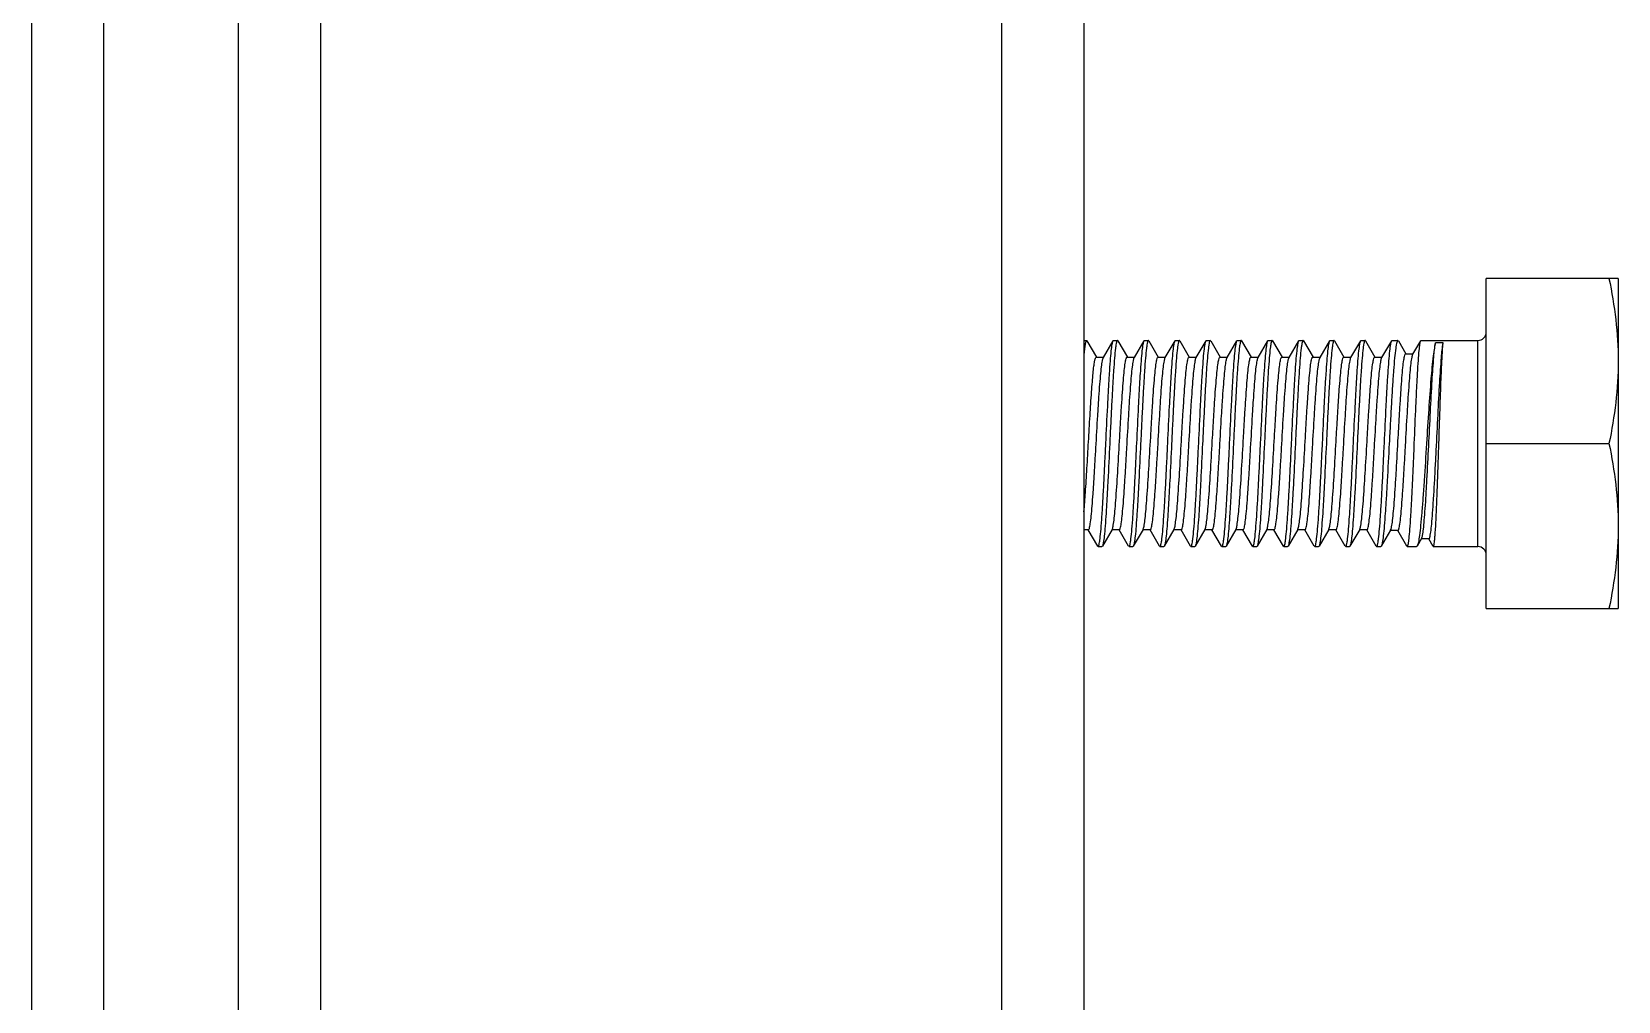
# Model space of a CAD drawing. Extents: x 4995099 to 5303443, y 4627657 to 4889583.
# Drawn here: x 5061699 to 5062485, y 4739805 to 4740286 of the extents above; entities that cross this region are included whole.
import ezdxf

# ---------------------------------------------------------------- set-up
doc = ezdxf.new("R2010")
doc.units = 0
doc.header["$LTSCALE"] = 1000
doc.header["$MEASUREMENT"] = 0
doc.layers.get('0').update_dxf_attribs({"color": 4, "linetype": 'CONTINUOUS'})

msp = doc.modelspace()

# ---------------------------------------------------------------- linework, layer by layer
for p, q in [((5061699.31, 4737302.9), (5061699.31, 4740730.48)), ((5061735.09, 4737750.46), (5061735.09, 4740579.38)), ((5061801.53, 4740388.31), (5061801.53, 4736994.68)), ((5061842.42, 4740388.31), (5061842.42, 4736994.68)), ((5062179.74, 4740388.31), (5062179.74, 4736994.68)), ((5062220.63, 4740388.31), (5062220.63, 4736994.68)), ((5062485.38, 4740163.43), (5062419.96, 4740163.43)), ((5062419.96, 4739999.88), (5062419.96, 4740163.43)), ((5062485.38, 4740163.43), (5062485.38, 4739999.88)), ((5062220.63, 4740132.77), (5062221.91, 4740132.77)), ((5062222.11, 4740132.59), (5062221.91, 4740132.77)), ((5062222.11, 4740132.59), (5062226.81, 4740124.49)), ((5062230.28, 4740124.28), (5062235.12, 4740132.59)), ((5062235.12, 4740132.59), (5062235.32, 4740132.77)), ((5062235.32, 4740132.77), (5062237.24, 4740132.77)), ((5062237.44, 4740132.59), (5062237.24, 4740132.77)), ((5062237.44, 4740132.59), (5062242.14, 4740124.49)), ((5062245.62, 4740124.28), (5062250.45, 4740132.59)), ((5062250.45, 4740132.59), (5062250.65, 4740132.77)), ((5062250.65, 4740132.77), (5062252.58, 4740132.77)), ((5062252.78, 4740132.59), (5062252.58, 4740132.77)), ((5062252.78, 4740132.59), (5062257.48, 4740124.49)), ((5062260.95, 4740124.28), (5062265.79, 4740132.59)), ((5062265.79, 4740132.59), (5062265.99, 4740132.77)), ((5062265.99, 4740132.77), (5062267.91, 4740132.77)), ((5062268.11, 4740132.59), (5062267.91, 4740132.77)), ((5062268.11, 4740132.59), (5062272.81, 4740124.49)), ((5062276.28, 4740124.28), (5062281.12, 4740132.59)), ((5062281.12, 4740132.59), (5062281.32, 4740132.77)), ((5062281.32, 4740132.77), (5062283.24, 4740132.77)), ((5062283.44, 4740132.59), (5062283.24, 4740132.77)), ((5062283.44, 4740132.59), (5062288.14, 4740124.49)), ((5062291.62, 4740124.28), (5062296.45, 4740132.59)), ((5062296.45, 4740132.59), (5062296.65, 4740132.77)), ((5062296.65, 4740132.77), (5062298.57, 4740132.77)), ((5062298.78, 4740132.59), (5062303.47, 4740124.49)), ((5062306.95, 4740124.28), (5062311.79, 4740132.59)), ((5062311.79, 4740132.59), (5062311.99, 4740132.77)), ((5062311.99, 4740132.77), (5062313.91, 4740132.77)), ((5062314.11, 4740132.59), (5062313.91, 4740132.77)), ((5062314.11, 4740132.59), (5062318.81, 4740124.49)), ((5062322.28, 4740124.28), (5062327.12, 4740132.59)), ((5062327.12, 4740132.59), (5062327.32, 4740132.77)), ((5062327.32, 4740132.77), (5062329.24, 4740132.77)), ((5062329.44, 4740132.59), (5062329.24, 4740132.77)), ((5062329.44, 4740132.59), (5062334.14, 4740124.49)), ((5062337.61, 4740124.28), (5062342.45, 4740132.59)), ((5062342.45, 4740132.59), (5062342.65, 4740132.77)), ((5062342.65, 4740132.77), (5062344.57, 4740132.77)), ((5062344.77, 4740132.59), (5062344.57, 4740132.77)), ((5062344.77, 4740132.59), (5062349.47, 4740124.49)), ((5062352.95, 4740124.28), (5062357.78, 4740132.59)), ((5062357.78, 4740132.59), (5062357.99, 4740132.77)), ((5062357.98, 4740132.77), (5062359.91, 4740132.77)), ((5062360.11, 4740132.59), (5062364.81, 4740124.49)), ((5062368.28, 4740124.28), (5062373.12, 4740132.59)), ((5062373.12, 4740132.59), (5062373.32, 4740132.77)), ((5062373.32, 4740132.77), (5062376.22, 4740132.77)), ((5062376.49, 4740132.54), (5062376.22, 4740132.77)), ((5062376.49, 4740132.54), (5062380.17, 4740126.2)), ((5062383.66, 4740126), (5062387.52, 4740132.64)), ((5062387.52, 4740132.64), (5062387.66, 4740132.77)), ((5062387.66, 4740132.77), (5062415.87, 4740132.77)), ((5062398.66, 4740131.6), (5062394.83, 4740131.6)), ((5062415.87, 4740030.55), (5062415.87, 4740132.77)), ((5062226.69, 4740124.49), (5062230.4, 4740124.49)), ((5062242.02, 4740124.49), (5062245.74, 4740124.49)), ((5062257.36, 4740124.49), (5062261.07, 4740124.49)), ((5062272.69, 4740124.49), (5062276.4, 4740124.49)), ((5062288.02, 4740124.49), (5062291.73, 4740124.49)), ((5062303.35, 4740124.49), (5062307.07, 4740124.49)), ((5062318.69, 4740124.49), (5062322.4, 4740124.49)), ((5062334.02, 4740124.49), (5062337.73, 4740124.49)), ((5062349.35, 4740124.49), (5062353.07, 4740124.49)), ((5062364.69, 4740124.49), (5062368.4, 4740124.49)), ((5062380.05, 4740126.2), (5062383.77, 4740126.2)), ((5062419.96, 4740081.66), (5062480.77, 4740081.66)), ((5062222.86, 4740038.83), (5062220.63, 4740038.83)), ((5062227.45, 4740030.72), (5062222.74, 4740038.83)), ((5062234.6, 4740039.03), (5062229.78, 4740030.72)), ((5062238.19, 4740038.83), (5062234.48, 4740038.83)), ((5062234.6, 4740039.03), (5062234.72, 4740039.31)), ((5062242.79, 4740030.72), (5062238.07, 4740038.83)), ((5062249.93, 4740039.03), (5062245.11, 4740030.72)), ((5062253.52, 4740038.83), (5062249.81, 4740038.83)), ((5062249.93, 4740039.03), (5062250.05, 4740039.3)), ((5062258.12, 4740030.72), (5062253.4, 4740038.83)), ((5062265.26, 4740039.03), (5062260.44, 4740030.72)), ((5062268.85, 4740038.83), (5062265.14, 4740038.83)), ((5062265.26, 4740039.03), (5062265.38, 4740039.29)), ((5062273.45, 4740030.72), (5062268.74, 4740038.83)), ((5062280.59, 4740039.03), (5062275.78, 4740030.72)), ((5062284.19, 4740038.83), (5062280.47, 4740038.83)), ((5062280.59, 4740039.03), (5062280.71, 4740039.28)), ((5062288.79, 4740030.72), (5062284.07, 4740038.83)), ((5062295.93, 4740039.03), (5062291.11, 4740030.72)), ((5062299.52, 4740038.83), (5062295.81, 4740038.83)), ((5062295.93, 4740039.03), (5062296.04, 4740039.27)), ((5062304.12, 4740030.72), (5062299.4, 4740038.83)), ((5062311.26, 4740039.03), (5062306.44, 4740030.72)), ((5062314.85, 4740038.83), (5062311.14, 4740038.83)), ((5062311.26, 4740039.03), (5062311.37, 4740039.26)), ((5062319.45, 4740030.72), (5062314.73, 4740038.83)), ((5062326.59, 4740039.03), (5062321.77, 4740030.72)), ((5062330.19, 4740038.83), (5062326.47, 4740038.83)), ((5062326.59, 4740039.03), (5062326.69, 4740039.24)), ((5062334.78, 4740030.72), (5062330.07, 4740038.83)), ((5062341.93, 4740039.03), (5062337.11, 4740030.72)), ((5062345.52, 4740038.83), (5062341.81, 4740038.83)), ((5062341.93, 4740039.03), (5062342.02, 4740039.23)), ((5062350.12, 4740030.72), (5062345.4, 4740038.83)), ((5062357.26, 4740039.03), (5062352.44, 4740030.72)), ((5062360.85, 4740038.83), (5062357.14, 4740038.83)), ((5062357.26, 4740039.03), (5062357.35, 4740039.22)), ((5062365.45, 4740030.72), (5062360.73, 4740038.83)), ((5062372.61, 4740038.75), (5062367.97, 4740030.74)), ((5062376.2, 4740038.54), (5062372.49, 4740038.54)), ((5062380.64, 4740030.7), (5062376.08, 4740038.54)), ((5062227.45, 4740030.72), (5062227.66, 4740030.55)), ((5062227.66, 4740030.55), (5062229.58, 4740030.55)), ((5062229.78, 4740030.72), (5062229.58, 4740030.55)), ((5062242.79, 4740030.72), (5062242.99, 4740030.55)), ((5062242.99, 4740030.55), (5062244.91, 4740030.55)), ((5062245.11, 4740030.72), (5062244.91, 4740030.55)), ((5062258.12, 4740030.72), (5062258.32, 4740030.55)), ((5062258.32, 4740030.55), (5062260.24, 4740030.55)), ((5062260.44, 4740030.72), (5062260.24, 4740030.55)), ((5062273.45, 4740030.72), (5062273.65, 4740030.55)), ((5062273.65, 4740030.55), (5062275.57, 4740030.55)), ((5062275.78, 4740030.72), (5062275.57, 4740030.55)), ((5062288.79, 4740030.72), (5062288.99, 4740030.55)), ((5062288.99, 4740030.55), (5062290.91, 4740030.55)), ((5062291.11, 4740030.72), (5062290.91, 4740030.55)), ((5062304.12, 4740030.72), (5062304.32, 4740030.55)), ((5062304.32, 4740030.55), (5062306.24, 4740030.55)), ((5062306.44, 4740030.72), (5062306.24, 4740030.55)), ((5062319.45, 4740030.72), (5062319.65, 4740030.55)), ((5062319.65, 4740030.55), (5062321.57, 4740030.55)), ((5062321.77, 4740030.72), (5062321.57, 4740030.55)), ((5062334.78, 4740030.72), (5062334.99, 4740030.55)), ((5062334.99, 4740030.55), (5062336.91, 4740030.55)), ((5062337.11, 4740030.72), (5062336.91, 4740030.55)), ((5062350.12, 4740030.72), (5062350.32, 4740030.55)), ((5062350.32, 4740030.55), (5062352.24, 4740030.55)), ((5062352.44, 4740030.72), (5062352.24, 4740030.55)), ((5062365.45, 4740030.72), (5062365.65, 4740030.55)), ((5062365.65, 4740030.55), (5062367.74, 4740030.55)), ((5062367.97, 4740030.74), (5062367.74, 4740030.55)), ((5062380.64, 4740030.7), (5062380.82, 4740030.55)), ((5062380.82, 4740030.55), (5062385.45, 4740030.55)), ((5062385.76, 4740030.82), (5062385.45, 4740030.55)), ((5062387.96, 4740034.6), (5062385.76, 4740030.82)), ((5062391.57, 4740034.41), (5062387.85, 4740034.41)), ((5062393.65, 4740030.64), (5062391.49, 4740034.37)), ((5062393.65, 4740030.64), (5062393.76, 4740030.55)), ((5062393.76, 4740030.55), (5062415.87, 4740030.55)), ((5062419.96, 4739999.88), (5062485.38, 4739999.88))]:
    msp.add_line(p, q)
for centre, start, end in [((5062415.87, 4740136.86), 270, 0), ((5062415.87, 4740026.46), 0, 90)]:
    msp.add_arc(centre, 4.09, start, end)
for points in [[(5062480.77, 4740163.43), (5062483.59, 4740150.01), (5062485.38, 4740136.26), (5062485.38, 4740122.55)], [(5062485.38, 4740122.55), (5062485.38, 4740108.83), (5062483.59, 4740095.08), (5062480.77, 4740081.66)], [(5062480.77, 4740081.66), (5062483.59, 4740068.24), (5062485.38, 4740054.49), (5062485.38, 4740040.77)], [(5062485.38, 4740040.77), (5062485.38, 4740027.05), (5062483.59, 4740013.3), (5062480.77, 4739999.88)]]:
    msp.add_open_spline(points, degree=3)
for points, knots in [([(5062221.91, 4740132.77), (5062221.73, 4740132.77), (5062221.47, 4740131.97), (5062221.21, 4740130.82), (5062220.9, 4740128.58), (5062220.73, 4740126.9), (5062220.63, 4740125.91)], [0, 0, 0, 0, 0.077049, 0.268055, 0.577055, 1, 1, 1, 1]), ([(5062231.49, 4740081.66), (5062231.78, 4740087.85), (5062232.21, 4740096.88), (5062232.83, 4740108.42), (5062233.26, 4740115.89), (5062233.71, 4740122.17), (5062234.11, 4740127.08), (5062234.58, 4740130.36), (5062234.83, 4740132.1), (5062235.12, 4740132.59)], [0, 0, 0, 0, 0.364023, 0.530311, 0.678342, 0.803036, 0.90014, 0.966414, 1, 1, 1, 1]), ([(5062237.24, 4740132.77), (5062237.13, 4740132.77), (5062236.9, 4740132.35), (5062236.72, 4740131.66), (5062236.48, 4740130.4), (5062236.15, 4740127.88), (5062235.74, 4740123.61), (5062235.28, 4740117.34), (5062234.82, 4740109.69), (5062234.35, 4740100.97), (5062233.88, 4740091.5), (5062233.57, 4740084.98), (5062233.41, 4740081.66)], [0, 0, 0, 0, 0.006679, 0.021742, 0.04591, 0.079126, 0.171519, 0.295578, 0.446611, 0.618856, 0.8057, 1, 1, 1, 1]), ([(5062246.82, 4740081.66), (5062247.12, 4740087.85), (5062247.55, 4740096.88), (5062248.16, 4740108.42), (5062248.6, 4740115.89), (5062249.05, 4740122.17), (5062249.44, 4740127.08), (5062249.92, 4740130.36), (5062250.17, 4740132.1), (5062250.45, 4740132.59)], [0, 0, 0, 0, 0.364021, 0.530313, 0.678345, 0.803036, 0.900138, 0.966413, 1, 1, 1, 1]), ([(5062252.58, 4740132.77), (5062252.46, 4740132.77), (5062252.24, 4740132.35), (5062252.06, 4740131.66), (5062251.81, 4740130.41), (5062251.48, 4740127.89), (5062251.07, 4740123.61), (5062250.61, 4740117.34), (5062250.15, 4740109.69), (5062249.68, 4740100.97), (5062249.21, 4740091.5), (5062248.9, 4740084.98), (5062248.74, 4740081.66)], [0, 0, 0, 0, 0.006669, 0.021718, 0.045876, 0.079084, 0.171468, 0.295521, 0.446556, 0.618814, 0.805682, 1, 1, 1, 1]), ([(5062262.15, 4740081.66), (5062262.45, 4740087.85), (5062262.88, 4740096.88), (5062263.49, 4740108.42), (5062263.93, 4740115.89), (5062264.38, 4740122.17), (5062264.78, 4740127.08), (5062265.25, 4740130.36), (5062265.5, 4740132.1), (5062265.79, 4740132.59)], [0, 0, 0, 0, 0.364026, 0.530319, 0.678348, 0.803035, 0.900137, 0.966414, 1, 1, 1, 1]), ([(5062267.91, 4740132.77), (5062267.79, 4740132.77), (5062267.57, 4740132.35), (5062267.39, 4740131.66), (5062267.15, 4740130.4), (5062266.81, 4740127.88), (5062266.4, 4740123.61), (5062265.95, 4740117.34), (5062265.48, 4740109.69), (5062265.01, 4740100.97), (5062264.54, 4740091.5), (5062264.23, 4740084.98), (5062264.07, 4740081.66)], [0, 0, 0, 0, 0.00669, 0.021765, 0.045943, 0.079167, 0.171572, 0.295635, 0.446661, 0.618889, 0.805716, 1, 1, 1, 1]), ([(5062277.49, 4740081.66), (5062277.78, 4740087.85), (5062278.21, 4740096.88), (5062278.82, 4740108.42), (5062279.26, 4740115.89), (5062279.71, 4740122.17), (5062280.11, 4740127.08), (5062280.58, 4740130.36), (5062280.83, 4740132.1), (5062281.12, 4740132.59)], [0, 0, 0, 0, 0.364024, 0.530311, 0.678342, 0.803035, 0.900139, 0.966414, 1, 1, 1, 1]), ([(5062283.24, 4740132.77), (5062283.13, 4740132.77), (5062282.9, 4740132.35), (5062282.72, 4740131.66), (5062282.48, 4740130.41), (5062282.14, 4740127.88), (5062281.74, 4740123.61), (5062281.28, 4740117.34), (5062280.81, 4740109.69), (5062280.35, 4740100.97), (5062279.88, 4740091.5), (5062279.57, 4740084.98), (5062279.41, 4740081.66)], [0, 0, 0, 0, 0.006677, 0.021735, 0.045901, 0.079116, 0.171512, 0.295573, 0.4466, 0.618843, 0.805694, 1, 1, 1, 1]), ([(5062292.82, 4740081.66), (5062293.12, 4740087.85), (5062293.54, 4740096.88), (5062294.16, 4740108.42), (5062294.6, 4740115.89), (5062295.05, 4740122.17), (5062295.44, 4740127.08), (5062295.92, 4740130.36), (5062296.17, 4740132.1), (5062296.45, 4740132.59)], [0, 0, 0, 0, 0.364026, 0.530313, 0.678337, 0.803029, 0.900137, 0.966414, 1, 1, 1, 1]), ([(5062298.57, 4740132.77), (5062298.46, 4740132.77), (5062298.23, 4740132.35), (5062298.06, 4740131.66), (5062297.81, 4740130.4), (5062297.48, 4740127.88), (5062297.07, 4740123.61), (5062296.61, 4740117.34), (5062296.15, 4740109.69), (5062295.68, 4740100.96), (5062295.21, 4740091.5), (5062294.9, 4740084.98), (5062294.74, 4740081.66)], [0, 0, 0, 0, 0.006697, 0.021777, 0.045962, 0.079191, 0.171605, 0.29567, 0.44669, 0.618909, 0.805726, 1, 1, 1, 1]), ([(5062298.78, 4740132.59), (5062298.75, 4740132.64), (5062298.7, 4740132.72), (5062298.61, 4740132.77), (5062298.57, 4740132.77)], [0, 0, 0, 0, 0.600612, 1, 1, 1, 1]), ([(5062308.15, 4740081.66), (5062308.45, 4740087.85), (5062308.88, 4740096.88), (5062309.49, 4740108.42), (5062309.93, 4740115.89), (5062310.38, 4740122.17), (5062310.78, 4740127.08), (5062311.25, 4740130.36), (5062311.5, 4740132.1), (5062311.79, 4740132.59)], [0, 0, 0, 0, 0.364026, 0.530312, 0.67834, 0.803034, 0.90014, 0.966415, 1, 1, 1, 1]), ([(5062313.91, 4740132.77), (5062313.79, 4740132.77), (5062313.57, 4740132.35), (5062313.39, 4740131.66), (5062313.15, 4740130.4), (5062312.81, 4740127.88), (5062312.4, 4740123.61), (5062311.94, 4740117.34), (5062311.48, 4740109.69), (5062311.01, 4740100.97), (5062310.54, 4740091.5), (5062310.23, 4740084.98), (5062310.07, 4740081.66)], [0, 0, 0, 0, 0.006686, 0.021757, 0.045931, 0.079152, 0.171553, 0.295615, 0.446644, 0.618879, 0.805711, 1, 1, 1, 1]), ([(5062323.49, 4740081.66), (5062323.78, 4740087.85), (5062324.21, 4740096.88), (5062324.82, 4740108.42), (5062325.26, 4740115.89), (5062325.71, 4740122.17), (5062326.11, 4740127.08), (5062326.58, 4740130.36), (5062326.83, 4740132.1), (5062327.12, 4740132.59)], [0, 0, 0, 0, 0.364021, 0.530311, 0.678343, 0.803036, 0.90014, 0.966414, 1, 1, 1, 1]), ([(5062329.24, 4740132.77), (5062329.13, 4740132.77), (5062328.9, 4740132.35), (5062328.72, 4740131.66), (5062328.48, 4740130.41), (5062328.14, 4740127.88), (5062327.73, 4740123.61), (5062327.28, 4740117.34), (5062326.81, 4740109.69), (5062326.35, 4740100.97), (5062325.88, 4740091.5), (5062325.56, 4740084.98), (5062325.41, 4740081.66)], [0, 0, 0, 0, 0.006676, 0.021736, 0.045901, 0.079115, 0.171505, 0.295563, 0.446596, 0.618846, 0.805696, 1, 1, 1, 1]), ([(5062338.82, 4740081.66), (5062339.11, 4740087.85), (5062339.54, 4740096.88), (5062340.16, 4740108.42), (5062340.59, 4740115.89), (5062341.04, 4740122.17), (5062341.44, 4740127.08), (5062341.91, 4740130.36), (5062342.16, 4740132.1), (5062342.45, 4740132.59)], [0, 0, 0, 0, 0.364021, 0.530314, 0.678346, 0.803036, 0.900137, 0.966413, 1, 1, 1, 1]), ([(5062344.57, 4740132.77), (5062344.46, 4740132.77), (5062344.23, 4740132.35), (5062344.06, 4740131.66), (5062343.81, 4740130.41), (5062343.48, 4740127.89), (5062343.07, 4740123.61), (5062342.61, 4740117.34), (5062342.15, 4740109.69), (5062341.68, 4740100.97), (5062341.21, 4740091.5), (5062340.9, 4740084.98), (5062340.74, 4740081.66)], [0, 0, 0, 0, 0.006669, 0.021718, 0.045876, 0.079084, 0.171468, 0.295522, 0.446557, 0.618815, 0.805682, 1, 1, 1, 1]), ([(5062354.15, 4740081.66), (5062354.45, 4740087.85), (5062354.88, 4740096.88), (5062355.49, 4740108.42), (5062355.93, 4740115.89), (5062356.38, 4740122.17), (5062356.77, 4740127.08), (5062357.25, 4740130.36), (5062357.5, 4740132.1), (5062357.78, 4740132.59)], [0, 0, 0, 0, 0.364026, 0.530319, 0.678348, 0.803035, 0.900137, 0.966414, 1, 1, 1, 1]), ([(5062359.91, 4740132.77), (5062359.79, 4740132.77), (5062359.57, 4740132.35), (5062359.39, 4740131.66), (5062359.14, 4740130.4), (5062358.81, 4740127.88), (5062358.4, 4740123.61), (5062357.94, 4740117.34), (5062357.48, 4740109.69), (5062357.01, 4740100.97), (5062356.54, 4740091.5), (5062356.23, 4740084.98), (5062356.07, 4740081.66)], [0, 0, 0, 0, 0.006688, 0.021753, 0.045929, 0.079148, 0.171548, 0.29561, 0.446639, 0.618873, 0.805706, 1, 1, 1, 1]), ([(5062360.11, 4740132.59), (5062360.08, 4740132.64), (5062360.03, 4740132.72), (5062359.94, 4740132.77), (5062359.91, 4740132.77)], [0, 0, 0, 0, 0.600476, 1, 1, 1, 1]), ([(5062369.48, 4740081.66), (5062369.78, 4740087.85), (5062370.21, 4740096.88), (5062370.82, 4740108.42), (5062371.26, 4740115.89), (5062371.71, 4740122.17), (5062372.11, 4740127.08), (5062372.58, 4740130.36), (5062372.83, 4740132.1), (5062373.12, 4740132.59)], [0, 0, 0, 0, 0.364024, 0.530312, 0.678343, 0.803036, 0.90014, 0.966414, 1, 1, 1, 1]), ([(5062376.22, 4740132.77), (5062376.1, 4740132.77), (5062375.83, 4740132.37), (5062375.63, 4740131.66), (5062375.35, 4740130.41), (5062374.96, 4740127.88), (5062374.5, 4740123.61), (5062373.98, 4740117.34), (5062373.46, 4740109.69), (5062372.94, 4740100.97), (5062372.41, 4740091.5), (5062372.07, 4740084.98), (5062371.89, 4740081.66)], [0, 0, 0, 0, 0.007187, 0.022465, 0.046744, 0.080015, 0.172417, 0.296393, 0.447275, 0.619318, 0.805937, 1, 1, 1, 1]), ([(5062384.33, 4740081.66), (5062384.59, 4740087.9), (5062384.98, 4740096.99), (5062385.52, 4740108.61), (5062385.91, 4740116.11), (5062386.31, 4740122.39), (5062386.64, 4740127.27), (5062387.07, 4740130.48), (5062387.25, 4740132.18), (5062387.52, 4740132.64)], [0, 0, 0, 0, 0.366748, 0.534004, 0.682559, 0.80722, 0.903651, 0.968552, 1, 1, 1, 1]), ([(5062387.96, 4740034.6), (5062388.23, 4740035.06), (5062388.49, 4740036.65), (5062388.94, 4740039.63), (5062389.33, 4740044.06), (5062389.76, 4740049.69), (5062390.19, 4740056.38), (5062390.77, 4740066.75), (5062391.47, 4740080.56), (5062392.28, 4740096.95), (5062393.04, 4740111.69), (5062393.85, 4740123.04), (5062394.38, 4740129.31), (5062394.83, 4740131.6)], [0, 0, 0, 0, 0.016498, 0.048153, 0.094091, 0.152829, 0.222461, 0.300749, 0.473185, 0.64885, 0.806645, 0.928205, 1, 1, 1, 1]), ([(5062394.83, 4740131.6), (5062394.57, 4740130.76), (5062394.16, 4740128.61), (5062393.34, 4740122.65), (5062392.44, 4740112.51), (5062391.4, 4740098.02), (5062390.73, 4740087.32), (5062390.37, 4740081.66)], [0, 0, 0, 0, 0.052104, 0.130854, 0.359409, 0.660459, 1, 1, 1, 1]), ([(5062391.57, 4740034.41), (5062391.68, 4740034.41), (5062391.9, 4740034.75), (5062392.07, 4740035.35), (5062392.3, 4740036.41), (5062392.62, 4740038.56), (5062393.01, 4740042.18), (5062393.44, 4740047.52), (5062393.88, 4740054.05), (5062394.32, 4740061.55), (5062394.75, 4740069.76), (5062395.34, 4740081.33), (5062396.04, 4740095.46), (5062396.82, 4740110.81), (5062397.66, 4740122.66), (5062398.19, 4740129.21), (5062398.66, 4740131.6)], [0, 0, 0, 0, 0.003181, 0.009997, 0.020842, 0.035708, 0.077022, 0.132568, 0.200428, 0.278278, 0.363482, 0.453195, 0.634322, 0.798504, 0.925407, 1, 1, 1, 1]), ([(5062396.5, 4740081.66), (5062396.69, 4740087.32), (5062397.04, 4740098.01), (5062397.52, 4740112.51), (5062398.05, 4740123.48), (5062398.36, 4740129.45), (5062398.66, 4740131.6)], [0, 0, 0, 0, 0.340216, 0.641739, 0.870295, 1, 1, 1, 1]), ([(5062220.63, 4740047.79), (5062220.93, 4740051), (5062221.46, 4740058.18), (5062222.18, 4740069.75), (5062222.9, 4740082.45), (5062223.62, 4740095.07), (5062224.25, 4740105), (5062224.77, 4740111.98), (5062225.14, 4740116.24), (5062225.49, 4740119.59), (5062225.86, 4740122.21), (5062226.16, 4740123.55), (5062226.48, 4740124.49), (5062226.69, 4740124.49)], [0, 0, 0, 0, 0.125273, 0.280526, 0.451, 0.620464, 0.772784, 0.837888, 0.893492, 0.938284, 0.971239, 0.991709, 1, 1, 1, 1]), ([(5062222.86, 4740038.83), (5062222.96, 4740038.83), (5062223.18, 4740039.13), (5062223.48, 4740040.11), (5062223.89, 4740042.38), (5062224.31, 4740046.03), (5062224.76, 4740051.01), (5062225.21, 4740057.08), (5062225.66, 4740064.04), (5062226.12, 4740071.63), (5062226.72, 4740082.22), (5062227.32, 4740092.72), (5062227.94, 4740102.75), (5062228.39, 4740109.31), (5062228.84, 4740114.86), (5062229.26, 4740119.24), (5062229.73, 4740122.23), (5062230.01, 4740123.81), (5062230.28, 4740124.28)], [0, 0, 0, 0, 0.003516, 0.010771, 0.037949, 0.081609, 0.140308, 0.211978, 0.294061, 0.383613, 0.477416, 0.664254, 0.750571, 0.827952, 0.893624, 0.945254, 0.981055, 1, 1, 1, 1]), ([(5062234.72, 4740039.31), (5062234.96, 4740039.93), (5062235.27, 4740041.7), (5062235.71, 4740045), (5062236.14, 4740049.58), (5062236.77, 4740057.73), (5062237.51, 4740069.63), (5062238.22, 4740082.22), (5062238.82, 4740092.62), (5062239.26, 4740100.03), (5062239.71, 4740106.8), (5062240.15, 4740112.69), (5062240.59, 4740117.52), (5062241.01, 4740121.06), (5062241.41, 4740123.24), (5062241.7, 4740124.2), (5062241.92, 4740124.49), (5062242.02, 4740124.49)], [0, 0, 0, 0, 0.023139, 0.062463, 0.116774, 0.184236, 0.348936, 0.533941, 0.62611, 0.713772, 0.793885, 0.863675, 0.920735, 0.963127, 0.989505, 0.996557, 1, 1, 1, 1]), ([(5062238.19, 4740038.83), (5062238.29, 4740038.83), (5062238.51, 4740039.13), (5062238.82, 4740040.11), (5062239.22, 4740042.38), (5062239.64, 4740046.03), (5062240.09, 4740051.01), (5062240.54, 4740057.08), (5062240.99, 4740064.04), (5062241.45, 4740071.63), (5062242.06, 4740082.22), (5062242.65, 4740092.72), (5062243.27, 4740102.75), (5062243.72, 4740109.31), (5062244.18, 4740114.86), (5062244.6, 4740119.24), (5062245.06, 4740122.23), (5062245.34, 4740123.81), (5062245.62, 4740124.28)], [0, 0, 0, 0, 0.003516, 0.010771, 0.037949, 0.081609, 0.140308, 0.211978, 0.294061, 0.383613, 0.477416, 0.664254, 0.750571, 0.827952, 0.893624, 0.945254, 0.981055, 1, 1, 1, 1]), ([(5062250.05, 4740039.3), (5062250.29, 4740039.91), (5062250.6, 4740041.68), (5062251.04, 4740044.96), (5062251.47, 4740049.54), (5062252.1, 4740057.69), (5062252.84, 4740069.58), (5062253.55, 4740082.19), (5062254.15, 4740092.59), (5062254.6, 4740100.01), (5062255.04, 4740106.79), (5062255.48, 4740112.68), (5062255.93, 4740117.51), (5062256.34, 4740121.05), (5062256.74, 4740123.24), (5062257.04, 4740124.2), (5062257.26, 4740124.49), (5062257.36, 4740124.49)], [0, 0, 0, 0, 0.023, 0.06221, 0.116433, 0.183837, 0.348506, 0.533571, 0.625793, 0.713517, 0.793694, 0.863545, 0.920659, 0.963092, 0.989496, 0.996554, 1, 1, 1, 1]), ([(5062253.52, 4740038.83), (5062253.62, 4740038.83), (5062253.85, 4740039.13), (5062254.15, 4740040.11), (5062254.56, 4740042.38), (5062254.98, 4740046.03), (5062255.43, 4740051.01), (5062255.87, 4740057.08), (5062256.33, 4740064.04), (5062256.78, 4740071.63), (5062257.39, 4740082.22), (5062257.98, 4740092.72), (5062258.6, 4740102.75), (5062259.05, 4740109.31), (5062259.51, 4740114.86), (5062259.93, 4740119.24), (5062260.39, 4740122.23), (5062260.68, 4740123.81), (5062260.95, 4740124.28)], [0, 0, 0, 0, 0.003516, 0.010771, 0.037949, 0.081609, 0.140308, 0.211978, 0.294061, 0.383613, 0.477416, 0.664254, 0.750571, 0.827952, 0.893624, 0.945254, 0.981055, 1, 1, 1, 1]), ([(5062265.38, 4740039.29), (5062265.62, 4740039.9), (5062265.93, 4740041.65), (5062266.37, 4740044.93), (5062266.8, 4740049.5), (5062267.43, 4740057.65), (5062268.17, 4740069.54), (5062268.88, 4740082.15), (5062269.48, 4740092.56), (5062269.93, 4740099.98), (5062270.37, 4740106.77), (5062270.82, 4740112.67), (5062271.26, 4740117.5), (5062271.67, 4740121.05), (5062272.07, 4740123.24), (5062272.37, 4740124.2), (5062272.59, 4740124.49), (5062272.69, 4740124.49)], [0, 0, 0, 0, 0.022862, 0.061956, 0.116091, 0.183437, 0.348074, 0.5332, 0.625476, 0.713261, 0.793503, 0.863416, 0.920583, 0.963057, 0.989487, 0.996552, 1, 1, 1, 1]), ([(5062268.85, 4740038.83), (5062268.96, 4740038.83), (5062269.18, 4740039.13), (5062269.48, 4740040.11), (5062269.89, 4740042.38), (5062270.31, 4740046.03), (5062270.76, 4740051.01), (5062271.21, 4740057.08), (5062271.66, 4740064.04), (5062272.11, 4740071.63), (5062272.72, 4740082.22), (5062273.31, 4740092.72), (5062273.94, 4740102.75), (5062274.39, 4740109.31), (5062274.84, 4740114.86), (5062275.26, 4740119.24), (5062275.73, 4740122.23), (5062276.01, 4740123.81), (5062276.28, 4740124.28)], [0, 0, 0, 0, 0.003516, 0.010771, 0.037949, 0.081609, 0.140308, 0.211978, 0.294061, 0.383613, 0.477416, 0.664254, 0.750571, 0.827952, 0.893624, 0.945254, 0.981055, 1, 1, 1, 1]), ([(5062280.71, 4740039.28), (5062280.95, 4740039.88), (5062281.26, 4740041.63), (5062281.7, 4740044.9), (5062282.13, 4740049.47), (5062282.76, 4740057.61), (5062283.5, 4740069.5), (5062284.21, 4740082.11), (5062284.81, 4740092.53), (5062285.26, 4740099.96), (5062285.71, 4740106.75), (5062286.15, 4740112.65), (5062286.59, 4740117.5), (5062287, 4740121.05), (5062287.4, 4740123.24), (5062287.7, 4740124.2), (5062287.92, 4740124.49), (5062288.02, 4740124.49)], [0, 0, 0, 0, 0.022723, 0.061701, 0.115749, 0.183037, 0.347642, 0.532829, 0.625158, 0.713005, 0.793312, 0.863286, 0.920506, 0.963022, 0.989478, 0.99655, 1, 1, 1, 1]), ([(5062284.19, 4740038.83), (5062284.29, 4740038.83), (5062284.51, 4740039.13), (5062284.82, 4740040.11), (5062285.22, 4740042.38), (5062285.64, 4740046.03), (5062286.09, 4740051.01), (5062286.54, 4740057.08), (5062286.99, 4740064.04), (5062287.45, 4740071.63), (5062288.06, 4740082.22), (5062288.65, 4740092.72), (5062289.27, 4740102.75), (5062289.72, 4740109.31), (5062290.18, 4740114.86), (5062290.59, 4740119.24), (5062291.06, 4740122.23), (5062291.34, 4740123.81), (5062291.62, 4740124.28)], [0, 0, 0, 0, 0.003516, 0.010771, 0.037949, 0.081609, 0.140308, 0.211978, 0.294061, 0.383613, 0.477416, 0.664254, 0.750571, 0.827952, 0.893624, 0.945254, 0.981055, 1, 1, 1, 1]), ([(5062296.04, 4740039.27), (5062296.28, 4740039.87), (5062296.59, 4740041.61), (5062297.03, 4740044.87), (5062297.45, 4740049.43), (5062298.09, 4740057.56), (5062298.83, 4740069.46), (5062299.54, 4740082.07), (5062300.14, 4740092.5), (5062300.59, 4740099.93), (5062301.04, 4740106.73), (5062301.48, 4740112.64), (5062301.92, 4740117.49), (5062302.33, 4740121.04), (5062302.74, 4740123.24), (5062303.03, 4740124.2), (5062303.26, 4740124.49), (5062303.35, 4740124.49)], [0, 0, 0, 0, 0.022584, 0.061447, 0.115407, 0.182636, 0.34721, 0.532457, 0.62484, 0.712749, 0.79312, 0.863155, 0.920429, 0.962986, 0.989469, 0.996548, 1, 1, 1, 1]), ([(5062299.52, 4740038.83), (5062299.62, 4740038.83), (5062299.85, 4740039.13), (5062300.15, 4740040.11), (5062300.56, 4740042.38), (5062300.97, 4740046.03), (5062301.42, 4740051.01), (5062301.87, 4740057.08), (5062302.33, 4740064.04), (5062302.78, 4740071.63), (5062303.39, 4740082.22), (5062303.98, 4740092.72), (5062304.6, 4740102.75), (5062305.05, 4740109.31), (5062305.51, 4740114.86), (5062305.93, 4740119.24), (5062306.39, 4740122.23), (5062306.67, 4740123.81), (5062306.95, 4740124.28)], [0, 0, 0, 0, 0.003516, 0.010772, 0.037949, 0.081609, 0.140308, 0.211978, 0.294061, 0.383612, 0.477416, 0.664254, 0.750571, 0.827952, 0.893624, 0.945254, 0.981055, 1, 1, 1, 1]), ([(5062311.37, 4740039.26), (5062311.61, 4740039.85), (5062311.92, 4740041.59), (5062312.36, 4740044.84), (5062312.78, 4740049.39), (5062313.42, 4740057.52), (5062314.16, 4740069.42), (5062314.87, 4740082.03), (5062315.47, 4740092.47), (5062315.92, 4740099.91), (5062316.37, 4740106.71), (5062316.81, 4740112.63), (5062317.25, 4740117.48), (5062317.67, 4740121.04), (5062318.07, 4740123.24), (5062318.37, 4740124.2), (5062318.59, 4740124.49), (5062318.69, 4740124.49)], [0, 0, 0, 0, 0.022445, 0.061192, 0.115065, 0.182235, 0.346776, 0.532084, 0.624521, 0.712492, 0.792928, 0.863025, 0.920353, 0.962951, 0.98946, 0.996545, 1, 1, 1, 1]), ([(5062314.85, 4740038.83), (5062314.95, 4740038.83), (5062315.18, 4740039.13), (5062315.48, 4740040.11), (5062315.89, 4740042.38), (5062316.31, 4740046.03), (5062316.76, 4740051.01), (5062317.2, 4740057.08), (5062317.66, 4740064.04), (5062318.11, 4740071.63), (5062318.72, 4740082.22), (5062319.31, 4740092.72), (5062319.94, 4740102.75), (5062320.39, 4740109.31), (5062320.84, 4740114.86), (5062321.26, 4740119.24), (5062321.72, 4740122.23), (5062322.01, 4740123.81), (5062322.28, 4740124.28)], [0, 0, 0, 0, 0.003516, 0.010772, 0.037949, 0.081609, 0.140308, 0.211978, 0.294061, 0.383612, 0.477416, 0.664253, 0.750571, 0.827952, 0.893624, 0.945254, 0.981055, 1, 1, 1, 1]), ([(5062326.69, 4740039.24), (5062326.94, 4740039.83), (5062327.24, 4740041.57), (5062327.69, 4740044.81), (5062328.11, 4740049.35), (5062328.75, 4740057.48), (5062329.49, 4740069.38), (5062330.2, 4740082), (5062330.8, 4740092.44), (5062331.25, 4740099.88), (5062331.7, 4740106.69), (5062332.14, 4740112.62), (5062332.59, 4740117.47), (5062333, 4740121.04), (5062333.4, 4740123.24), (5062333.7, 4740124.2), (5062333.92, 4740124.49), (5062334.02, 4740124.49)], [0, 0, 0, 0, 0.022306, 0.060937, 0.114721, 0.181834, 0.346342, 0.531711, 0.624202, 0.712235, 0.792736, 0.862894, 0.920276, 0.962916, 0.98945, 0.996543, 1, 1, 1, 1]), ([(5062330.19, 4740038.83), (5062330.29, 4740038.83), (5062330.51, 4740039.13), (5062330.81, 4740040.11), (5062331.22, 4740042.38), (5062331.64, 4740046.03), (5062332.09, 4740051.01), (5062332.54, 4740057.08), (5062332.99, 4740064.04), (5062333.45, 4740071.63), (5062334.05, 4740082.22), (5062334.65, 4740092.72), (5062335.27, 4740102.75), (5062335.72, 4740109.31), (5062336.17, 4740114.86), (5062336.59, 4740119.24), (5062337.06, 4740122.23), (5062337.34, 4740123.81), (5062337.61, 4740124.28)], [0, 0, 0, 0, 0.003515, 0.010772, 0.037949, 0.081609, 0.140308, 0.211978, 0.294061, 0.383612, 0.477415, 0.664253, 0.750571, 0.827952, 0.893624, 0.945254, 0.981055, 1, 1, 1, 1]), ([(5062342.02, 4740039.23), (5062342.27, 4740039.82), (5062342.57, 4740041.55), (5062343.02, 4740044.77), (5062343.44, 4740049.31), (5062344.08, 4740057.44), (5062344.82, 4740069.33), (5062345.53, 4740081.96), (5062346.13, 4740092.41), (5062346.58, 4740099.86), (5062347.03, 4740106.67), (5062347.47, 4740112.6), (5062347.92, 4740117.46), (5062348.33, 4740121.03), (5062348.73, 4740123.23), (5062349.03, 4740124.2), (5062349.25, 4740124.49), (5062349.35, 4740124.49)], [0, 0, 0, 0, 0.022167, 0.060682, 0.114378, 0.181432, 0.345908, 0.531337, 0.623882, 0.711978, 0.792543, 0.862763, 0.920199, 0.962881, 0.989441, 0.996541, 1, 1, 1, 1]), ([(5062345.52, 4740038.83), (5062345.62, 4740038.83), (5062345.84, 4740039.13), (5062346.15, 4740040.11), (5062346.55, 4740042.38), (5062346.97, 4740046.03), (5062347.42, 4740051.01), (5062347.87, 4740057.08), (5062348.32, 4740064.04), (5062348.78, 4740071.63), (5062349.39, 4740082.22), (5062349.98, 4740092.72), (5062350.6, 4740102.75), (5062351.05, 4740109.31), (5062351.51, 4740114.86), (5062351.93, 4740119.24), (5062352.39, 4740122.23), (5062352.67, 4740123.81), (5062352.95, 4740124.28)], [0, 0, 0, 0, 0.003515, 0.010772, 0.037949, 0.081609, 0.140308, 0.211978, 0.294061, 0.383612, 0.477415, 0.664253, 0.750571, 0.827952, 0.893624, 0.945254, 0.981055, 1, 1, 1, 1]), ([(5062357.35, 4740039.22), (5062357.6, 4740039.81), (5062357.9, 4740041.52), (5062358.35, 4740044.74), (5062358.77, 4740049.27), (5062359.41, 4740057.39), (5062360.15, 4740069.29), (5062360.87, 4740081.92), (5062361.47, 4740092.37), (5062361.92, 4740099.83), (5062362.36, 4740106.65), (5062362.81, 4740112.59), (5062363.25, 4740117.46), (5062363.66, 4740121.03), (5062364.07, 4740123.23), (5062364.37, 4740124.2), (5062364.59, 4740124.49), (5062364.69, 4740124.49)], [0, 0, 0, 0, 0.022028, 0.060426, 0.114034, 0.181029, 0.345472, 0.530963, 0.623561, 0.71172, 0.79235, 0.862632, 0.920122, 0.962845, 0.989432, 0.996538, 1, 1, 1, 1]), ([(5062360.85, 4740038.83), (5062360.95, 4740038.83), (5062361.18, 4740039.13), (5062361.48, 4740040.11), (5062361.89, 4740042.38), (5062362.31, 4740046.03), (5062362.76, 4740051.01), (5062363.2, 4740057.08), (5062363.66, 4740064.04), (5062364.11, 4740071.63), (5062364.72, 4740082.22), (5062365.31, 4740092.72), (5062365.93, 4740102.75), (5062366.38, 4740109.31), (5062366.84, 4740114.86), (5062367.26, 4740119.24), (5062367.72, 4740122.23), (5062368.01, 4740123.81), (5062368.28, 4740124.28)], [0, 0, 0, 0, 0.003515, 0.010772, 0.037949, 0.081609, 0.140308, 0.211978, 0.294061, 0.383612, 0.477415, 0.664253, 0.750571, 0.827952, 0.893624, 0.945254, 0.981055, 1, 1, 1, 1]), ([(5062372.61, 4740038.75), (5062372.89, 4740039.23), (5062373.17, 4740040.87), (5062373.64, 4740043.94), (5062374.07, 4740048.47), (5062374.53, 4740054.2), (5062374.98, 4740060.96), (5062375.61, 4740071.27), (5062376.2, 4740082.04), (5062376.81, 4740092.88), (5062377.27, 4740100.62), (5062377.72, 4740107.71), (5062378.17, 4740113.87), (5062378.62, 4740118.92), (5062379.03, 4740122.61), (5062379.43, 4740124.9), (5062379.73, 4740125.89), (5062379.95, 4740126.2), (5062380.05, 4740126.2)], [0, 0, 0, 0, 0.019036, 0.055162, 0.107284, 0.173532, 0.25149, 0.338305, 0.525651, 0.619397, 0.708683, 0.790327, 0.861445, 0.919555, 0.962678, 0.989457, 0.996584, 1, 1, 1, 1]), ([(5062376.2, 4740038.54), (5062376.3, 4740038.54), (5062376.53, 4740038.85), (5062376.84, 4740039.87), (5062377.25, 4740042.22), (5062377.68, 4740046.01), (5062378.13, 4740051.16), (5062378.58, 4740057.43), (5062379.04, 4740064.6), (5062379.5, 4740072.41), (5062380.11, 4740083.27), (5062380.7, 4740094), (5062381.33, 4740104.23), (5062381.78, 4740110.89), (5062382.23, 4740116.51), (5062382.64, 4740120.94), (5062383.11, 4740123.94), (5062383.38, 4740125.53), (5062383.66, 4740126)], [0, 0, 0, 0, 0.003526, 0.010871, 0.03842, 0.082642, 0.142013, 0.214376, 0.297085, 0.387117, 0.481196, 0.667858, 0.753739, 0.830507, 0.895467, 0.946372, 0.98153, 1, 1, 1, 1]), ([(5062227.66, 4740030.55), (5062227.77, 4740030.55), (5062228, 4740030.96), (5062228.17, 4740031.66), (5062228.42, 4740032.91), (5062228.75, 4740035.44), (5062229.16, 4740039.71), (5062229.62, 4740045.98), (5062230.08, 4740053.63), (5062230.55, 4740062.35), (5062231.02, 4740071.81), (5062231.33, 4740078.33), (5062231.49, 4740081.66)], [0, 0, 0, 0, 0.006696, 0.021778, 0.045962, 0.079192, 0.171607, 0.295672, 0.44669, 0.618908, 0.805728, 1, 1, 1, 1]), ([(5062233.41, 4740081.66), (5062233.11, 4740075.46), (5062232.68, 4740066.44), (5062232.07, 4740054.9), (5062231.63, 4740047.43), (5062231.18, 4740041.15), (5062230.79, 4740036.24), (5062230.31, 4740032.96), (5062230.06, 4740031.22), (5062229.78, 4740030.72)], [0, 0, 0, 0, 0.36397, 0.530239, 0.678254, 0.802945, 0.900063, 0.966368, 1, 1, 1, 1]), ([(5062242.99, 4740030.55), (5062243.1, 4740030.55), (5062243.33, 4740030.96), (5062243.51, 4740031.65), (5062243.75, 4740032.91), (5062244.08, 4740035.43), (5062244.49, 4740039.71), (5062244.95, 4740045.98), (5062245.41, 4740053.62), (5062245.88, 4740062.35), (5062246.35, 4740071.81), (5062246.66, 4740078.33), (5062246.82, 4740081.66)], [0, 0, 0, 0, 0.006683, 0.02175, 0.045921, 0.079139, 0.171534, 0.295592, 0.446617, 0.618856, 0.805703, 1, 1, 1, 1]), ([(5062248.74, 4740081.66), (5062248.45, 4740075.46), (5062248.02, 4740066.44), (5062247.4, 4740054.9), (5062246.97, 4740047.43), (5062246.52, 4740041.16), (5062246.12, 4740036.24), (5062245.65, 4740032.96), (5062245.4, 4740031.22), (5062245.11, 4740030.72)], [0, 0, 0, 0, 0.363954, 0.530216, 0.678234, 0.802928, 0.900053, 0.966366, 1, 1, 1, 1]), ([(5062258.32, 4740030.55), (5062258.43, 4740030.55), (5062258.66, 4740030.96), (5062258.84, 4740031.65), (5062259.08, 4740032.91), (5062259.42, 4740035.43), (5062259.83, 4740039.7), (5062260.28, 4740045.97), (5062260.75, 4740053.62), (5062261.21, 4740062.35), (5062261.68, 4740071.81), (5062262, 4740078.33), (5062262.15, 4740081.66)], [0, 0, 0, 0, 0.006669, 0.021719, 0.045878, 0.079087, 0.171477, 0.295536, 0.446573, 0.618824, 0.805681, 1, 1, 1, 1]), ([(5062264.07, 4740081.66), (5062263.78, 4740075.46), (5062263.35, 4740066.44), (5062262.74, 4740054.9), (5062262.3, 4740047.43), (5062261.85, 4740041.16), (5062261.45, 4740036.24), (5062260.98, 4740032.96), (5062260.73, 4740031.22), (5062260.44, 4740030.72)], [0, 0, 0, 0, 0.363958, 0.530229, 0.678249, 0.80294, 0.900058, 0.966367, 1, 1, 1, 1]), ([(5062273.65, 4740030.55), (5062273.77, 4740030.55), (5062273.99, 4740030.96), (5062274.17, 4740031.65), (5062274.41, 4740032.91), (5062274.75, 4740035.43), (5062275.16, 4740039.7), (5062275.62, 4740045.97), (5062276.08, 4740053.62), (5062276.55, 4740062.35), (5062277.02, 4740071.81), (5062277.33, 4740078.33), (5062277.49, 4740081.66)], [0, 0, 0, 0, 0.006673, 0.021729, 0.045891, 0.079103, 0.17149, 0.295546, 0.446581, 0.618835, 0.805691, 1, 1, 1, 1]), ([(5062279.41, 4740081.66), (5062279.11, 4740075.46), (5062278.68, 4740066.44), (5062278.07, 4740054.9), (5062277.63, 4740047.43), (5062277.18, 4740041.16), (5062276.78, 4740036.24), (5062276.31, 4740032.96), (5062276.06, 4740031.22), (5062275.78, 4740030.72)], [0, 0, 0, 0, 0.363957, 0.530226, 0.678246, 0.80294, 0.90006, 0.966367, 1, 1, 1, 1]), ([(5062288.99, 4740030.55), (5062289.1, 4740030.55), (5062289.33, 4740030.96), (5062289.5, 4740031.65), (5062289.75, 4740032.91), (5062290.08, 4740035.43), (5062290.49, 4740039.71), (5062290.95, 4740045.98), (5062291.41, 4740053.63), (5062291.88, 4740062.35), (5062292.35, 4740071.81), (5062292.66, 4740078.33), (5062292.82, 4740081.66)], [0, 0, 0, 0, 0.006683, 0.02175, 0.045922, 0.079141, 0.171538, 0.295599, 0.446629, 0.61887, 0.805706, 1, 1, 1, 1]), ([(5062294.74, 4740081.66), (5062294.44, 4740075.46), (5062294.02, 4740066.44), (5062293.4, 4740054.9), (5062292.97, 4740047.43), (5062292.52, 4740041.16), (5062292.12, 4740036.24), (5062291.65, 4740032.96), (5062291.4, 4740031.22), (5062291.11, 4740030.72)], [0, 0, 0, 0, 0.363961, 0.530224, 0.678244, 0.802939, 0.900061, 0.966368, 1, 1, 1, 1]), ([(5062304.32, 4740030.55), (5062304.43, 4740030.55), (5062304.66, 4740030.96), (5062304.84, 4740031.66), (5062305.08, 4740032.91), (5062305.42, 4740035.43), (5062305.82, 4740039.71), (5062306.28, 4740045.98), (5062306.75, 4740053.63), (5062307.21, 4740062.35), (5062307.68, 4740071.81), (5062307.99, 4740078.33), (5062308.15, 4740081.66)], [0, 0, 0, 0, 0.006693, 0.021771, 0.045952, 0.079178, 0.171587, 0.295651, 0.446675, 0.618899, 0.805721, 1, 1, 1, 1]), ([(5062310.07, 4740081.66), (5062309.78, 4740075.46), (5062309.35, 4740066.44), (5062308.74, 4740054.9), (5062308.3, 4740047.43), (5062307.85, 4740041.16), (5062307.45, 4740036.24), (5062306.98, 4740032.96), (5062306.73, 4740031.22), (5062306.44, 4740030.72)], [0, 0, 0, 0, 0.363963, 0.530226, 0.67824, 0.802935, 0.900059, 0.966368, 1, 1, 1, 1]), ([(5062319.65, 4740030.55), (5062319.77, 4740030.55), (5062319.99, 4740030.96), (5062320.17, 4740031.66), (5062320.41, 4740032.91), (5062320.75, 4740035.44), (5062321.16, 4740039.71), (5062321.61, 4740045.98), (5062322.08, 4740053.63), (5062322.55, 4740062.35), (5062323.02, 4740071.81), (5062323.33, 4740078.33), (5062323.49, 4740081.66)], [0, 0, 0, 0, 0.006694, 0.021774, 0.045957, 0.079186, 0.171599, 0.295663, 0.446681, 0.618902, 0.805725, 1, 1, 1, 1]), ([(5062325.41, 4740081.66), (5062325.11, 4740075.46), (5062324.68, 4740066.44), (5062324.07, 4740054.9), (5062323.63, 4740047.43), (5062323.18, 4740041.15), (5062322.78, 4740036.24), (5062322.31, 4740032.96), (5062322.06, 4740031.22), (5062321.77, 4740030.72)], [0, 0, 0, 0, 0.363971, 0.530241, 0.678257, 0.802947, 0.900064, 0.966368, 1, 1, 1, 1]), ([(5062334.99, 4740030.55), (5062335.1, 4740030.55), (5062335.33, 4740030.96), (5062335.5, 4740031.65), (5062335.75, 4740032.91), (5062336.08, 4740035.43), (5062336.49, 4740039.7), (5062336.95, 4740045.97), (5062337.41, 4740053.62), (5062337.88, 4740062.35), (5062338.35, 4740071.81), (5062338.66, 4740078.33), (5062338.82, 4740081.66)], [0, 0, 0, 0, 0.006682, 0.021747, 0.045917, 0.079134, 0.171527, 0.295584, 0.44661, 0.618852, 0.805701, 1, 1, 1, 1]), ([(5062340.74, 4740081.66), (5062340.44, 4740075.46), (5062340.01, 4740066.44), (5062339.4, 4740054.9), (5062338.96, 4740047.43), (5062338.51, 4740041.16), (5062338.12, 4740036.24), (5062337.64, 4740032.96), (5062337.39, 4740031.22), (5062337.11, 4740030.72)], [0, 0, 0, 0, 0.363954, 0.530216, 0.678234, 0.802928, 0.900053, 0.966366, 1, 1, 1, 1]), ([(5062350.32, 4740030.55), (5062350.43, 4740030.55), (5062350.66, 4740030.96), (5062350.84, 4740031.65), (5062351.08, 4740032.91), (5062351.41, 4740035.43), (5062351.82, 4740039.7), (5062352.28, 4740045.97), (5062352.74, 4740053.62), (5062353.21, 4740062.35), (5062353.68, 4740071.81), (5062353.99, 4740078.33), (5062354.15, 4740081.66)], [0, 0, 0, 0, 0.006669, 0.02172, 0.045879, 0.079089, 0.171479, 0.295539, 0.446576, 0.618826, 0.805682, 1, 1, 1, 1]), ([(5062356.07, 4740081.66), (5062355.78, 4740075.46), (5062355.35, 4740066.44), (5062354.73, 4740054.9), (5062354.3, 4740047.43), (5062353.85, 4740041.16), (5062353.45, 4740036.24), (5062352.98, 4740032.96), (5062352.73, 4740031.22), (5062352.44, 4740030.72)], [0, 0, 0, 0, 0.363959, 0.530229, 0.678249, 0.80294, 0.900058, 0.966367, 1, 1, 1, 1]), ([(5062365.65, 4740030.55), (5062365.77, 4740030.55), (5062365.99, 4740030.96), (5062366.17, 4740031.65), (5062366.41, 4740032.91), (5062366.75, 4740035.43), (5062367.16, 4740039.7), (5062367.61, 4740045.97), (5062368.08, 4740053.62), (5062368.55, 4740062.35), (5062369.01, 4740071.81), (5062369.33, 4740078.33), (5062369.48, 4740081.66)], [0, 0, 0, 0, 0.006673, 0.021727, 0.045889, 0.079101, 0.171487, 0.295543, 0.446578, 0.618832, 0.80569, 1, 1, 1, 1]), ([(5062371.89, 4740081.66), (5062371.57, 4740075.48), (5062371.1, 4740066.49), (5062370.43, 4740054.98), (5062369.95, 4740047.53), (5062369.47, 4740041.25), (5062369.04, 4740036.33), (5062368.54, 4740033.01), (5062368.26, 4740031.25), (5062367.97, 4740030.74)], [0, 0, 0, 0, 0.362797, 0.528646, 0.676443, 0.801155, 0.898568, 0.965462, 1, 1, 1, 1]), ([(5062380.82, 4740030.55), (5062380.93, 4740030.55), (5062381.14, 4740030.97), (5062381.3, 4740031.65), (5062381.53, 4740032.91), (5062381.84, 4740035.43), (5062382.22, 4740039.71), (5062382.64, 4740045.98), (5062383.06, 4740053.63), (5062383.48, 4740062.35), (5062383.91, 4740071.81), (5062384.19, 4740078.33), (5062384.33, 4740081.66)], [0, 0, 0, 0, 0.006494, 0.021489, 0.045625, 0.078827, 0.171228, 0.295321, 0.446402, 0.618703, 0.80562, 1, 1, 1, 1]), ([(5062390.37, 4740081.66), (5062389.99, 4740075.55), (5062389.43, 4740066.64), (5062388.65, 4740055.24), (5062388.09, 4740047.82), (5062387.53, 4740041.54), (5062387.01, 4740036.59), (5062386.45, 4740033.18), (5062386.08, 4740031.37), (5062385.76, 4740030.82)], [0, 0, 0, 0, 0.359329, 0.52395, 0.67108, 0.795828, 0.894098, 0.962746, 1, 1, 1, 1]), ([(5062393.76, 4740030.55), (5062393.87, 4740030.55), (5062394.01, 4740031), (5062394.15, 4740031.64), (5062394.32, 4740032.92), (5062394.49, 4740034.58), (5062394.66, 4740036.73), (5062394.9, 4740040.41), (5062395.19, 4740045.98), (5062395.52, 4740053.62), (5062395.85, 4740062.35), (5062396.18, 4740071.81), (5062396.39, 4740078.33), (5062396.5, 4740081.66)], [0, 0, 0, 0, 0.005906, 0.02066, 0.044668, 0.077802, 0.119769, 0.170184, 0.29436, 0.445608, 0.618145, 0.805336, 1, 1, 1, 1])]:
    msp.add_open_spline(points, degree=3, knots=knots)

doc.saveas('drawing.dxf')
